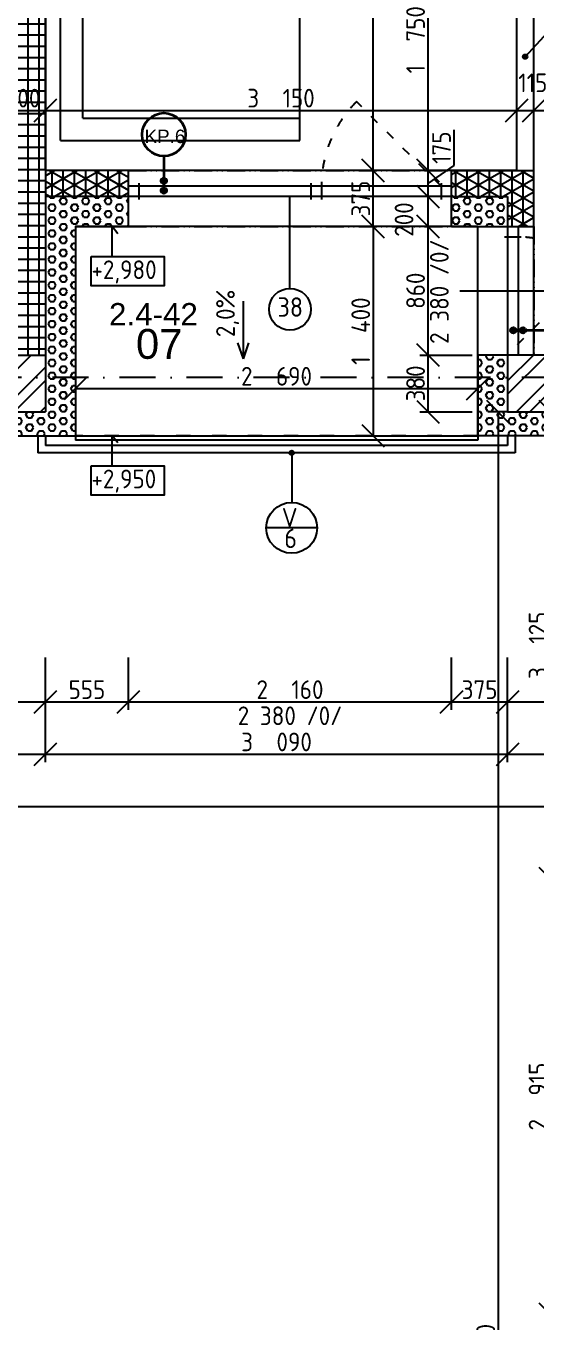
# Model space of a CAD drawing. Extents: x 4511820 to 5180432, y -1526536 to -944957.
# Drawn here: x 5136212 to 5139622, y -1219006 to -1210332 of the extents above; entities that cross this region are included whole.
import ezdxf

# ---------------------------------------------------------------- set-up
doc = ezdxf.new("R2010")
doc.units = 0
doc.header["$MEASUREMENT"] = 0
for name, pattern in [('ACAD_ISO03W100', [30, 12, -18]), ('ACAD_ISO12W100', [22, 12, -3, 0.5, -3, 0.5, -3]), ('BODKOCIARKOVANA_3', [5.6, 3, -1.3, 0, -1.3])]:
    doc.linetypes.add(name, pattern=pattern)
doc.layers.get('0').update_dxf_attribs({"linetype": 'CONTINUOUS'})
doc.layers.get('Defpoints').update_dxf_attribs({"color": 61, "linetype": 'CONTINUOUS'})
for name, color, linetype in [('KÓTY', 4, 'CONTINUOUS'), ('MÚRY', 1, 'CONTINUOUS'), ('OKNÁ', 143, 'CONTINUOUS'), ('osi', 253, 'CONTINUOUS'), ('Plochy', 41, 'CONTINUOUS'), ('POPIS', 7, 'CONTINUOUS'), ('POZEMOK', 7, 'CONTINUOUS'), ('TENKÁ', 7, 'CONTINUOUS'), ('ZARIADENIE', 47, 'CONTINUOUS'), ('ŠRAFY', 82, 'CONTINUOUS')]:
    doc.layers.add(name, color=color, linetype=linetype)
doc.layers.add('preklady', color=74, linetype='CONTINUOUS', lineweight=35)
doc.styles.add('ARIAL', font='arial.ttf')
doc.styles.add('STYLE1', font='isocp.shx')
doc.dimstyles.new('STANDARD-50', dxfattribs={"dimtxt": 125, "dimasz": 150, "dimexe": 10, "dimexo": 200, "dimgap": 20, "dimtad": 1, "dimdsep": 46, "dimlunit": 6, "dimtxsty": 'STYLE1', "dimblk1": 'OBLIQUE', "dimblk2": 'OBLIQUE', "dimsah": 1, "dimcen": 2.5, "dimse1": 1, "dimse2": 1, "dimadec": 0, "dimazin": 0, "dimtfac": 1, "dimtmove": 1, "dimatfit": 3, "dimldrblk": 'OBLIQUE', "dimfxl": 1, "dimtolj": 1, "dimtzin": 0, "dimarcsym": 0})
pattern_1 = [(90, (584112, -89070.035), (-75, 5e-15), []), (150, (584112, -89070.035), (-37.5, -64.9519053), []), (210, (584112, -89070.035), (37.5, -64.9519053), [])]
pattern_2 = [(45, (584112, 2493.08), (-132.5825215, 132.5825215), []), (45, (584200.39, 2493.08), (-132.5825215, 132.5825215), [])]
pattern_3 = [(0, (0, -89070.035), (0, 43.3012702), [25, -50]), (120, (0, -89070.035), (-37.5, -21.6506351), [25, -50]), (60, (25, -89070.035), (-37.5, 21.6506351), [25, -50])]

# ---------------------------------------------------------------- blocks, each defined once
blk = doc.blocks.new('_OBLIQUE')
at = {"color": 0, "linetype": 'ByBlock'}
blk.add_line((-0.5, -0.5), (0.5, 0.5), dxfattribs=at)
blk = doc.blocks.new('*D13700')
at = {"layer": 'Defpoints', "color": 0}
for p in [(5139082.5, -1212914.2), (5139368.5, -1225624.2), (5142092.5, -1225624.2)]:
    blk.add_point(p, dxfattribs=at)
at = {"layer": 'KÓTY', "color": 0, "lineweight": -2}
blk.add_line((5139368.5, -1212914.2), (5139368.5, -1225624.2), dxfattribs=at)
at = {"layer": 'KÓTY', "color": 0, "linetype": 'ByBlock', "lineweight": -2, "xscale": 150, "yscale": 150, "zscale": 150}
for p, rotation in [((5139368.5, -1212914.2), 90), ((5139368.5, -1225624.2), 270)]:
    blk.add_blockref('_OBLIQUE', p, dxfattribs=dict(at, rotation=rotation))
at = {"layer": 'KÓTY', "color": 0, "insert": (5139286, -1219269.2), "char_height": 125, "attachment_point": 5, "rotation": 90, "style": 'STYLE1'}
blk.add_mtext('\\A1;12ﾠ710', dxfattribs=at)
blk = doc.blocks.new('*D13701')
at = {"layer": 'Defpoints', "color": 0}
for p in [(5142602.5, -1212914.2), (5139718.5, -1216039.2), (5142602.5, -1216039.2)]:
    blk.add_point(p, dxfattribs=at)
at = {"layer": 'KÓTY', "color": 0, "lineweight": -2}
blk.add_line((5139718.5, -1212914.2), (5139718.5, -1216039.2), dxfattribs=at)
at = {"layer": 'KÓTY', "color": 0, "linetype": 'ByBlock', "lineweight": -2, "xscale": 150, "yscale": 150, "zscale": 150}
for p, rotation in [((5139718.5, -1212914.2), 90), ((5139718.5, -1216039.2), 270)]:
    blk.add_blockref('_OBLIQUE', p, dxfattribs=dict(at, rotation=rotation))
at = {"layer": 'KÓTY', "color": 0, "insert": (5139636, -1214476.7), "char_height": 125, "attachment_point": 5, "rotation": 90, "style": 'STYLE1'}
blk.add_mtext('\\A1;3ﾠ125', dxfattribs=at)
blk = doc.blocks.new('*D13702')
at = {"layer": 'Defpoints', "color": 0}
for p in [(5142602.5, -1216039.2), (5139718.5, -1218954.2), (5142602.5, -1218954.2)]:
    blk.add_point(p, dxfattribs=at)
at = {"layer": 'KÓTY', "color": 0, "lineweight": -2}
blk.add_line((5139718.5, -1216039.2), (5139718.5, -1218954.2), dxfattribs=at)
at = {"layer": 'KÓTY', "color": 0, "linetype": 'ByBlock', "lineweight": -2, "xscale": 150, "yscale": 150, "zscale": 150}
for p, rotation in [((5139718.5, -1216039.2), 90), ((5139718.5, -1218954.2), 270)]:
    blk.add_blockref('_OBLIQUE', p, dxfattribs=dict(at, rotation=rotation))
at = {"layer": 'KÓTY', "color": 0, "insert": (5139636, -1217496.7), "char_height": 125, "attachment_point": 5, "rotation": 90, "style": 'STYLE1'}
blk.add_mtext('\\A1;2ﾠ915', dxfattribs=at)
blk = doc.blocks.new('*D13703')
at = {"layer": 'Defpoints', "color": 0}
for p in [(5142602.5, -1218954.2), (5139718.5, -1222454.2), (5142602.5, -1222454.2)]:
    blk.add_point(p, dxfattribs=at)
at = {"layer": 'KÓTY', "color": 0, "lineweight": -2}
blk.add_line((5139718.5, -1218954.2), (5139718.5, -1222454.2), dxfattribs=at)
at = {"layer": 'KÓTY', "color": 0, "linetype": 'ByBlock', "lineweight": -2, "xscale": 150, "yscale": 150, "zscale": 150}
for p, rotation in [((5139718.5, -1218954.2), 90), ((5139718.5, -1222454.2), 270)]:
    blk.add_blockref('_OBLIQUE', p, dxfattribs=dict(at, rotation=rotation))
at = {"layer": 'KÓTY', "color": 0, "insert": (5139636, -1220704.2), "char_height": 125, "attachment_point": 5, "rotation": 90, "style": 'STYLE1'}
blk.add_mtext('\\A1;3ﾠ500', dxfattribs=at)
blk = doc.blocks.new('*D13735')
at = {"layer": 'Defpoints', "color": 0}
for p in [(5109612.5, -1211368.2), (5142602.5, -1212808.2), (5142602.5, -1215556.2)]:
    blk.add_point(p, dxfattribs=at)
at = {"layer": 'KÓTY', "color": 0, "lineweight": -2}
blk.add_line((5109612.5, -1215556.2), (5142602.5, -1215556.2), dxfattribs=at)
at = {"layer": 'KÓTY', "color": 0, "linetype": 'ByBlock', "lineweight": -2, "xscale": 150, "yscale": 150, "zscale": 150, "rotation": 180}
blk.add_blockref('_OBLIQUE', (5109612.5, -1215556.2), dxfattribs=at)
at = {"layer": 'KÓTY', "color": 0, "linetype": 'ByBlock', "lineweight": -2, "xscale": 150, "yscale": 150, "zscale": 150}
blk.add_blockref('_OBLIQUE', (5142602.5, -1215556.2), dxfattribs=at)
at = {"layer": 'KÓTY', "color": 0, "insert": (5126107.5, -1215473.6), "char_height": 125, "attachment_point": 5, "style": 'STYLE1'}
blk.add_mtext('\\A1;32ﾠ990', dxfattribs=at)
blk = doc.blocks.new('*D13736')
at = {"layer": 'Defpoints', "color": 0}
for p in [(5132792.5, -1212808.2), (5136342.5, -1212808.2), (5136342.5, -1215206.2)]:
    blk.add_point(p, dxfattribs=at)
at = {"layer": 'KÓTY', "color": 0, "lineweight": -2}
blk.add_line((5132792.5, -1215206.2), (5136342.5, -1215206.2), dxfattribs=at)
at = {"layer": 'KÓTY', "color": 0, "linetype": 'ByBlock', "lineweight": -2, "xscale": 150, "yscale": 150, "zscale": 150, "rotation": 180}
blk.add_blockref('_OBLIQUE', (5132792.5, -1215206.2), dxfattribs=at)
at = {"layer": 'KÓTY', "color": 0, "linetype": 'ByBlock', "lineweight": -2, "xscale": 150, "yscale": 150, "zscale": 150}
blk.add_blockref('_OBLIQUE', (5136342.5, -1215206.2), dxfattribs=at)
at = {"layer": 'KÓTY', "color": 0, "insert": (5134567.5, -1215123.6), "char_height": 125, "attachment_point": 5, "style": 'STYLE1'}
blk.add_mtext('\\A1;3ﾠ550', dxfattribs=at)
blk = doc.blocks.new('*D13738')
at = {"layer": 'Defpoints', "color": 0}
for p in [(5139432.5, -1212618.2), (5136342.5, -1212808.2), (5139432.5, -1215206.2)]:
    blk.add_point(p, dxfattribs=at)
at = {"layer": 'KÓTY', "color": 0, "lineweight": -2}
blk.add_line((5136342.5, -1215206.2), (5139432.5, -1215206.2), dxfattribs=at)
at = {"layer": 'KÓTY', "color": 0, "linetype": 'ByBlock', "lineweight": -2, "xscale": 150, "yscale": 150, "zscale": 150, "rotation": 180}
blk.add_blockref('_OBLIQUE', (5136342.5, -1215206.2), dxfattribs=at)
at = {"layer": 'KÓTY', "color": 0, "linetype": 'ByBlock', "lineweight": -2, "xscale": 150, "yscale": 150, "zscale": 150}
blk.add_blockref('_OBLIQUE', (5139432.5, -1215206.2), dxfattribs=at)
at = {"layer": 'KÓTY', "color": 0, "insert": (5137887.5, -1215123.6), "char_height": 125, "attachment_point": 5, "style": 'STYLE1'}
blk.add_mtext('\\A1;3ﾠ090', dxfattribs=at)
blk = doc.blocks.new('*D13739')
at = {"layer": 'Defpoints', "color": 0}
for p in [(5139432.5, -1212618.2), (5142602.5, -1212808.2), (5142602.5, -1215206.2)]:
    blk.add_point(p, dxfattribs=at)
at = {"layer": 'KÓTY', "color": 0, "lineweight": -2}
blk.add_line((5139432.5, -1215206.2), (5142602.5, -1215206.2), dxfattribs=at)
at = {"layer": 'KÓTY', "color": 0, "linetype": 'ByBlock', "lineweight": -2, "xscale": 150, "yscale": 150, "zscale": 150, "rotation": 180}
blk.add_blockref('_OBLIQUE', (5139432.5, -1215206.2), dxfattribs=at)
at = {"layer": 'KÓTY', "color": 0, "linetype": 'ByBlock', "lineweight": -2, "xscale": 150, "yscale": 150, "zscale": 150}
blk.add_blockref('_OBLIQUE', (5142602.5, -1215206.2), dxfattribs=at)
at = {"layer": 'KÓTY', "color": 0, "insert": (5141017.5, -1215123.6), "char_height": 125, "attachment_point": 5, "style": 'STYLE1'}
blk.add_mtext('\\A1;3ﾠ170', dxfattribs=at)
blk = doc.blocks.new('*D13740')
at = {"layer": 'Defpoints', "color": 0}
for p in [(5139432.5, -1212618.2), (5140182.5, -1212618.2), (5140182.5, -1214856.2)]:
    blk.add_point(p, dxfattribs=at)
at = {"layer": 'KÓTY', "color": 0, "lineweight": -2}
blk.add_line((5139432.5, -1214856.2), (5140182.5, -1214856.2), dxfattribs=at)
at = {"layer": 'KÓTY', "color": 0, "linetype": 'ByBlock', "lineweight": -2, "xscale": 150, "yscale": 150, "zscale": 150, "rotation": 180}
blk.add_blockref('_OBLIQUE', (5139432.5, -1214856.2), dxfattribs=at)
at = {"layer": 'KÓTY', "color": 0, "linetype": 'ByBlock', "lineweight": -2, "xscale": 150, "yscale": 150, "zscale": 150}
blk.add_blockref('_OBLIQUE', (5140182.5, -1214856.2), dxfattribs=at)
at = {"layer": 'KÓTY', "color": 0, "insert": (5139880, -1214744.5), "char_height": 125, "attachment_point": 5, "style": 'STYLE1'}
blk.add_mtext('\\A1;750', dxfattribs=at)
blk = doc.blocks.new('*D13750')
at = {"layer": 'Defpoints', "color": 0}
for p in [(5135042.5, -1212914.2), (5136342.5, -1212914.2), (5136342.5, -1214856.2)]:
    blk.add_point(p, dxfattribs=at)
at = {"layer": 'KÓTY', "color": 0, "lineweight": -2}
blk.add_line((5135042.5, -1214856.2), (5136342.5, -1214856.2), dxfattribs=at)
at = {"layer": 'KÓTY', "color": 0, "linetype": 'ByBlock', "lineweight": -2, "xscale": 150, "yscale": 150, "zscale": 150, "rotation": 180}
blk.add_blockref('_OBLIQUE', (5135042.5, -1214856.2), dxfattribs=at)
at = {"layer": 'KÓTY', "color": 0, "linetype": 'ByBlock', "lineweight": -2, "xscale": 150, "yscale": 150, "zscale": 150}
blk.add_blockref('_OBLIQUE', (5136342.5, -1214856.2), dxfattribs=at)
at = {"layer": 'KÓTY', "color": 0, "insert": (5135692.5, -1214773.6), "char_height": 125, "attachment_point": 5, "style": 'STYLE1'}
blk.add_mtext('\\A1;1ﾠ300', dxfattribs=at)
blk = doc.blocks.new('*D13751')
at = {"layer": 'Defpoints', "color": 0}
for p in [(5136897.5, -1211474.2), (5136342.5, -1212914.2), (5136897.5, -1214856.2)]:
    blk.add_point(p, dxfattribs=at)
at = {"layer": 'KÓTY', "color": 0, "lineweight": -2}
blk.add_line((5136342.5, -1214856.2), (5136897.5, -1214856.2), dxfattribs=at)
at = {"layer": 'KÓTY', "color": 0, "linetype": 'ByBlock', "lineweight": -2, "xscale": 150, "yscale": 150, "zscale": 150, "rotation": 180}
blk.add_blockref('_OBLIQUE', (5136342.5, -1214856.2), dxfattribs=at)
at = {"layer": 'KÓTY', "color": 0, "linetype": 'ByBlock', "lineweight": -2, "xscale": 150, "yscale": 150, "zscale": 150}
blk.add_blockref('_OBLIQUE', (5136897.5, -1214856.2), dxfattribs=at)
at = {"layer": 'KÓTY', "color": 0, "insert": (5136620, -1214773.7), "char_height": 125, "attachment_point": 5, "style": 'STYLE1'}
blk.add_mtext('\\A1;555', dxfattribs=at)
blk = doc.blocks.new('*D13752')
at = {"layer": 'Defpoints', "color": 0}
for p in [(5136897.5, -1211474.2), (5139057.5, -1211486.7), (5139057.5, -1214856.2)]:
    blk.add_point(p, dxfattribs=at)
at = {"layer": 'KÓTY', "color": 0, "lineweight": -2}
blk.add_line((5136897.5, -1214856.2), (5139057.5, -1214856.2), dxfattribs=at)
at = {"layer": 'KÓTY', "color": 0, "linetype": 'ByBlock', "lineweight": -2, "xscale": 150, "yscale": 150, "zscale": 150, "rotation": 180}
blk.add_blockref('_OBLIQUE', (5136897.5, -1214856.2), dxfattribs=at)
at = {"layer": 'KÓTY', "color": 0, "linetype": 'ByBlock', "lineweight": -2, "xscale": 150, "yscale": 150, "zscale": 150}
blk.add_blockref('_OBLIQUE', (5139057.5, -1214856.2), dxfattribs=at)
at = {"layer": 'KÓTY', "color": 0, "insert": (5137977.5, -1214773.6), "char_height": 125, "attachment_point": 5, "style": 'STYLE1'}
blk.add_mtext('\\A1;2ﾠ160', dxfattribs=at)
blk = doc.blocks.new('*D13753')
at = {"layer": 'Defpoints', "color": 0}
for p in [(5139057.5, -1211486.7), (5139432.5, -1211486.7), (5139432.5, -1214856.2)]:
    blk.add_point(p, dxfattribs=at)
at = {"layer": 'KÓTY', "color": 0, "lineweight": -2}
blk.add_line((5139057.5, -1214856.2), (5139432.5, -1214856.2), dxfattribs=at)
at = {"layer": 'KÓTY', "color": 0, "linetype": 'ByBlock', "lineweight": -2, "xscale": 150, "yscale": 150, "zscale": 150, "rotation": 180}
blk.add_blockref('_OBLIQUE', (5139057.5, -1214856.2), dxfattribs=at)
at = {"layer": 'KÓTY', "color": 0, "linetype": 'ByBlock', "lineweight": -2, "xscale": 150, "yscale": 150, "zscale": 150}
blk.add_blockref('_OBLIQUE', (5139432.5, -1214856.2), dxfattribs=at)
at = {"layer": 'KÓTY', "color": 0, "insert": (5139245, -1214773.7), "char_height": 125, "attachment_point": 5, "style": 'STYLE1'}
blk.add_mtext('\\A1;375', dxfattribs=at)
blk = doc.blocks.new('SESACKA ROH1')
at = {"layer": 'ZARIADENIE', "color": 30, "ltscale": 0.25}
for p, q in [((4444944, -1318705.2), (4444944, -1317105.2)), ((4444944, -1317105.2), (4445844, -1317105.2)), ((4445094, -1318555.2), (4445094, -1317105.2)), ((4445844, -1317105.2), (4445844, -1317805.2)), ((4447444, -1317805.2), (4445844, -1317805.2)), ((4445844, -1317805.2), (4445844, -1318555.2)), ((4446569, -1317805.2), (4446569, -1318555.2)), ((4447294, -1318555.2), (4447294, -1317805.2)), ((4447444, -1318705.2), (4447444, -1317805.2)), ((4445094, -1318555.2), (4447294, -1318555.2)), ((4444944, -1318705.2), (4447444, -1318705.2))]:
    blk.add_line(p, q, dxfattribs=at)
at = {"layer": 'ZARIADENIE', "color": 45, "ltscale": 0.25}
blk.add_lwpolyline([(4447044, -1317155.2), (4446044, -1317155.2), (4446044, -1317605.2), (4447044, -1317605.2)], close=True, dxfattribs=at)
blk = doc.blocks.new('*D28142')
at = {"layer": 'Defpoints', "color": 0}
for p in [(5136342.5, -1210897.5), (5136042.5, -1211284.2), (5136342.5, -1211284.2)]:
    blk.add_point(p, dxfattribs=at)
at = {"layer": 'KÓTY', "color": 0, "lineweight": -2}
blk.add_line((5136042.5, -1210897.5), (5136342.5, -1210897.5), dxfattribs=at)
at = {"layer": 'KÓTY', "color": 0, "linetype": 'ByBlock', "lineweight": -2, "xscale": 150, "yscale": 150, "zscale": 150, "rotation": 180}
blk.add_blockref('_OBLIQUE', (5136042.5, -1210897.5), dxfattribs=at)
at = {"layer": 'KÓTY', "color": 0, "linetype": 'ByBlock', "lineweight": -2, "xscale": 150, "yscale": 150, "zscale": 150}
blk.add_blockref('_OBLIQUE', (5136342.5, -1210897.5), dxfattribs=at)
at = {"layer": 'KÓTY', "color": 0, "insert": (5136192.5, -1210815), "char_height": 125, "attachment_point": 5, "style": 'STYLE1'}
blk.add_mtext('\\A1;300', dxfattribs=at)
blk = doc.blocks.new('*D28143')
at = {"layer": 'Defpoints', "color": 0}
for p in [(5139492.5, -1210897.5), (5136342.5, -1211284.2), (5139492.5, -1211284.2)]:
    blk.add_point(p, dxfattribs=at)
at = {"layer": 'KÓTY', "color": 0, "lineweight": -2}
blk.add_line((5136342.5, -1210897.5), (5139492.5, -1210897.5), dxfattribs=at)
at = {"layer": 'KÓTY', "color": 0, "linetype": 'ByBlock', "lineweight": -2, "xscale": 150, "yscale": 150, "zscale": 150, "rotation": 180}
blk.add_blockref('_OBLIQUE', (5136342.5, -1210897.5), dxfattribs=at)
at = {"layer": 'KÓTY', "color": 0, "linetype": 'ByBlock', "lineweight": -2, "xscale": 150, "yscale": 150, "zscale": 150}
blk.add_blockref('_OBLIQUE', (5139492.5, -1210897.5), dxfattribs=at)
at = {"layer": 'KÓTY', "color": 0, "insert": (5137917.5, -1210815), "char_height": 125, "attachment_point": 5, "style": 'STYLE1'}
blk.add_mtext('\\A1;3ﾠ150', dxfattribs=at)
blk = doc.blocks.new('*D28144')
at = {"layer": 'Defpoints', "color": 0}
for p in [(5139607.5, -1210897.5), (5139492.5, -1211284.2), (5139607.5, -1211284.2)]:
    blk.add_point(p, dxfattribs=at)
at = {"layer": 'KÓTY', "color": 0, "lineweight": -2}
blk.add_line((5139492.5, -1210897.5), (5139607.5, -1210897.5), dxfattribs=at)
at = {"layer": 'KÓTY', "color": 0, "linetype": 'ByBlock', "lineweight": -2, "xscale": 150, "yscale": 150, "zscale": 150, "rotation": 180}
blk.add_blockref('_OBLIQUE', (5139492.5, -1210897.5), dxfattribs=at)
at = {"layer": 'KÓTY', "color": 0, "linetype": 'ByBlock', "lineweight": -2, "xscale": 150, "yscale": 150, "zscale": 150}
blk.add_blockref('_OBLIQUE', (5139607.5, -1210897.5), dxfattribs=at)
at = {"layer": 'KÓTY', "color": 0, "insert": (5139600.8, -1210712.5), "char_height": 125, "attachment_point": 5, "style": 'STYLE1'}
blk.add_mtext('\\A1;115', dxfattribs=at)
blk = doc.blocks.new('*D28145')
at = {"layer": 'Defpoints', "color": 0}
for p in [(5142682.5, -1210897.5), (5139607.5, -1211284.2), (5142682.5, -1211284.2)]:
    blk.add_point(p, dxfattribs=at)
at = {"layer": 'KÓTY', "color": 0, "lineweight": -2}
blk.add_line((5139607.5, -1210897.5), (5142682.5, -1210897.5), dxfattribs=at)
at = {"layer": 'KÓTY', "color": 0, "linetype": 'ByBlock', "lineweight": -2, "xscale": 150, "yscale": 150, "zscale": 150, "rotation": 180}
blk.add_blockref('_OBLIQUE', (5139607.5, -1210897.5), dxfattribs=at)
at = {"layer": 'KÓTY', "color": 0, "linetype": 'ByBlock', "lineweight": -2, "xscale": 150, "yscale": 150, "zscale": 150}
blk.add_blockref('_OBLIQUE', (5142682.5, -1210897.5), dxfattribs=at)
at = {"layer": 'KÓTY', "color": 0, "insert": (5141145, -1210815), "char_height": 125, "attachment_point": 5, "style": 'STYLE1'}
blk.add_mtext('\\A1;3ﾠ075', dxfattribs=at)
blk = doc.blocks.new('*D28248')
at = {"layer": 'Defpoints', "color": 0}
for p in [(5136542.5, -1212374.2), (5139232.5, -1212374.2), (5139232.5, -1212759)]:
    blk.add_point(p, dxfattribs=at)
at = {"layer": 'KÓTY', "color": 0, "lineweight": -2}
blk.add_line((5136542.5, -1212759), (5139232.5, -1212759), dxfattribs=at)
at = {"layer": 'KÓTY', "color": 0, "linetype": 'ByBlock', "lineweight": -2, "xscale": 150, "yscale": 150, "zscale": 150, "rotation": 180}
blk.add_blockref('_OBLIQUE', (5136542.5, -1212759), dxfattribs=at)
at = {"layer": 'KÓTY', "color": 0, "linetype": 'ByBlock', "lineweight": -2, "xscale": 150, "yscale": 150, "zscale": 150}
blk.add_blockref('_OBLIQUE', (5139232.5, -1212759), dxfattribs=at)
at = {"layer": 'KÓTY', "color": 0, "insert": (5137887.5, -1212676.5), "char_height": 125, "attachment_point": 5, "style": 'STYLE1'}
blk.add_mtext('\\A1;2ﾠ690', dxfattribs=at)
blk = doc.blocks.new('*D28249')
at = {"layer": 'Defpoints', "color": 0}
for p in [(5139057.5, -1211299.2), (5138899.5, -1211474.2), (5139057.5, -1211474.2)]:
    blk.add_point(p, dxfattribs=at)
at = {"layer": 'KÓTY', "color": 0, "lineweight": -2}
for p, q in [((5139073, -1211026.5), (5139073, -1211266.5)), ((5139073, -1211266.5), (5138899.5, -1211386.7)), ((5138899.5, -1211299.2), (5138899.5, -1211474.2))]:
    blk.add_line(p, q, dxfattribs=at)
at = {"layer": 'KÓTY', "color": 0, "linetype": 'ByBlock', "lineweight": -2, "xscale": 150, "yscale": 150, "zscale": 150}
for p, rotation in [((5138899.5, -1211299.2), 90), ((5138899.5, -1211474.2), 270)]:
    blk.add_blockref('_OBLIQUE', p, dxfattribs=dict(at, rotation=rotation))
at = {"layer": 'KÓTY', "color": 0, "insert": (5138990.5, -1211146.5), "char_height": 125, "attachment_point": 5, "rotation": 90, "style": 'STYLE1'}
blk.add_mtext('\\A1;175', dxfattribs=at)
blk = doc.blocks.new('*D28250')
at = {"layer": 'Defpoints', "color": 0}
for p in [(5139057.5, -1211474.2), (5138899.5, -1211674.2), (5139057.5, -1211674.2)]:
    blk.add_point(p, dxfattribs=at)
at = {"layer": 'KÓTY', "color": 0, "lineweight": -2}
blk.add_line((5138899.5, -1211474.2), (5138899.5, -1211674.2), dxfattribs=at)
at = {"layer": 'KÓTY', "color": 0, "linetype": 'ByBlock', "lineweight": -2, "xscale": 150, "yscale": 150, "zscale": 150}
for p, rotation in [((5138899.5, -1211474.2), 90), ((5138899.5, -1211674.2), 270)]:
    blk.add_blockref('_OBLIQUE', p, dxfattribs=dict(at, rotation=rotation))
at = {"layer": 'KÓTY', "color": 0, "insert": (5138740, -1211627.5), "char_height": 125, "attachment_point": 5, "rotation": 90, "style": 'STYLE1'}
blk.add_mtext('\\A1;200', dxfattribs=at)
blk = doc.blocks.new('*D28251')
at = {"layer": 'Defpoints', "color": 0}
for p in [(5139536, -1212534.2), (5138899.5, -1212914.2), (5139536, -1212914.2)]:
    blk.add_point(p, dxfattribs=at)
at = {"layer": 'KÓTY', "color": 0, "lineweight": -2}
blk.add_line((5138899.5, -1212534.2), (5138899.5, -1212914.2), dxfattribs=at)
at = {"layer": 'KÓTY', "color": 0, "linetype": 'ByBlock', "lineweight": -2, "xscale": 150, "yscale": 150, "zscale": 150}
for p, rotation in [((5138899.5, -1212534.2), 90), ((5138899.5, -1212914.2), 270)]:
    blk.add_blockref('_OBLIQUE', p, dxfattribs=dict(at, rotation=rotation))
at = {"layer": 'KÓTY', "color": 0, "insert": (5138817, -1212724.2), "char_height": 125, "attachment_point": 5, "rotation": 90, "style": 'STYLE1'}
blk.add_mtext('\\A1;380', dxfattribs=at)
blk = doc.blocks.new('*D28252')
at = {"layer": 'Defpoints', "color": 0}
for p in [(5139336, -1211674.2), (5138899.5, -1212534.2), (5139336, -1212534.2)]:
    blk.add_point(p, dxfattribs=at)
at = {"layer": 'KÓTY', "color": 0, "lineweight": -2}
blk.add_line((5138899.5, -1211674.2), (5138899.5, -1212534.2), dxfattribs=at)
at = {"layer": 'KÓTY', "color": 0, "linetype": 'ByBlock', "lineweight": -2, "xscale": 150, "yscale": 150, "zscale": 150}
for p, rotation in [((5138899.5, -1211674.2), 90), ((5138899.5, -1212534.2), 270)]:
    blk.add_blockref('_OBLIQUE', p, dxfattribs=dict(at, rotation=rotation))
at = {"layer": 'KÓTY', "color": 0, "insert": (5138817, -1212104.2), "char_height": 125, "attachment_point": 5, "rotation": 90, "style": 'STYLE1'}
blk.add_mtext('\\A1;860', dxfattribs=at)
blk = doc.blocks.new('*D28253')
at = {"layer": 'Defpoints', "color": 0}
for p in [(5139276.5, -1211674.2), (5138533, -1213074.2), (5139451.5, -1213074.2)]:
    blk.add_point(p, dxfattribs=at)
at = {"layer": 'KÓTY', "color": 0, "lineweight": -2}
blk.add_line((5138533, -1211674.2), (5138533, -1213074.2), dxfattribs=at)
at = {"layer": 'KÓTY', "color": 0, "linetype": 'ByBlock', "lineweight": -2, "xscale": 150, "yscale": 150, "zscale": 150}
for p, rotation in [((5138533, -1211674.2), 90), ((5138533, -1213074.2), 270)]:
    blk.add_blockref('_OBLIQUE', p, dxfattribs=dict(at, rotation=rotation))
at = {"layer": 'KÓTY', "color": 0, "insert": (5138450.5, -1212374.2), "char_height": 125, "attachment_point": 5, "rotation": 90, "style": 'STYLE1'}
blk.add_mtext('\\A1;1ﾠ400', dxfattribs=at)
blk = doc.blocks.new('*D28362')
at = {"layer": 'Defpoints', "color": 0}
for p in [(5139368, -1209549.2), (5138899.5, -1211299.2), (5139310.5, -1211299.2)]:
    blk.add_point(p, dxfattribs=at)
at = {"layer": 'KÓTY', "color": 0, "lineweight": -2}
blk.add_line((5138899.5, -1209549.2), (5138899.5, -1211299.2), dxfattribs=at)
at = {"layer": 'KÓTY', "color": 0, "linetype": 'ByBlock', "lineweight": -2, "xscale": 150, "yscale": 150, "zscale": 150}
for p, rotation in [((5138899.5, -1209549.2), 90), ((5138899.5, -1211299.2), 270)]:
    blk.add_blockref('_OBLIQUE', p, dxfattribs=dict(at, rotation=rotation))
at = {"layer": 'KÓTY', "color": 0, "insert": (5138817, -1210424.2), "char_height": 125, "attachment_point": 5, "rotation": 90, "style": 'STYLE1'}
blk.add_mtext('\\A1;1ﾠ750', dxfattribs=at)
blk = doc.blocks.new('*D28363')
at = {"layer": 'Defpoints', "color": 0}
for p in [(5138533, -1211299.2), (5138533, -1211299.2), (5138533, -1211674.2)]:
    blk.add_point(p, dxfattribs=at)
at = {"layer": 'KÓTY', "color": 0, "lineweight": -2}
blk.add_line((5138533, -1211674.2), (5138533, -1211299.2), dxfattribs=at)
at = {"layer": 'KÓTY', "color": 0, "linetype": 'ByBlock', "lineweight": -2, "xscale": 150, "yscale": 150, "zscale": 150}
for p, rotation in [((5138533, -1211299.2), 90), ((5138533, -1211674.2), 270)]:
    blk.add_blockref('_OBLIQUE', p, dxfattribs=dict(at, rotation=rotation))
at = {"layer": 'KÓTY', "color": 0, "insert": (5138450.5, -1211486.7), "char_height": 125, "attachment_point": 5, "rotation": 90, "style": 'STYLE1'}
blk.add_mtext('\\A1;375', dxfattribs=at)
blk = doc.blocks.new('*D28364')
at = {"layer": 'Defpoints', "color": 0}
for p in [(5138533, -1205454.2), (5138533, -1205454.2), (5138533, -1211299.2)]:
    blk.add_point(p, dxfattribs=at)
at = {"layer": 'KÓTY', "color": 0, "lineweight": -2}
blk.add_line((5138533, -1211299.2), (5138533, -1205454.2), dxfattribs=at)
at = {"layer": 'KÓTY', "color": 0, "linetype": 'ByBlock', "lineweight": -2, "xscale": 150, "yscale": 150, "zscale": 150}
for p, rotation in [((5138533, -1205454.2), 90), ((5138533, -1211299.2), 270)]:
    blk.add_blockref('_OBLIQUE', p, dxfattribs=dict(at, rotation=rotation))
at = {"layer": 'KÓTY', "color": 0, "insert": (5138450.5, -1208376.7), "char_height": 125, "attachment_point": 5, "rotation": 90, "style": 'STYLE1'}
blk.add_mtext('\\A1;5ﾠ845', dxfattribs=at)

msp = doc.modelspace()

# ---------------------------------------------------------------- hatches: boundary and pattern name
at = {"layer": 'KÓTY'}
h = msp.add_hatch(color=256, dxfattribs=at)
h.dxf.hatch_style = 1
h.paths.add_polyline_path([(5139535, -1210537.726, -0.65381715), (5139560.174, -1210526.704, -1.52947961)])
at = {"layer": 'preklady'}
h = msp.add_hatch(color=256, dxfattribs=at)
h.dxf.hatch_style = 1
h.paths.add_polyline_path([(5137152.904, -1211368.726, 1), (5137115.904, -1211368.726, 1)])
h = msp.add_hatch(color=256, dxfattribs=at)
h.dxf.hatch_style = 1
h.paths.add_polyline_path([(5137152.904, -1211433.726, 1), (5137115.904, -1211433.726, 1)])
h = msp.add_hatch(color=256, dxfattribs=at)
h.dxf.hatch_style = 1
h.paths.add_polyline_path([(5139470.691, -1212387.726, 1), (5139470.691, -1212350.726, 1)])
h = msp.add_hatch(color=256, dxfattribs=at)
h.dxf.hatch_style = 1
h.paths.add_polyline_path([(5139535.691, -1212387.726, 1), (5139535.691, -1212350.726, 1)])
at = {"layer": 'TENKÁ'}
h = msp.add_hatch(color=256, dxfattribs=at)
h.dxf.hatch_style = 1
h.paths.add_polyline_path([(5137989, -1213204.226, 2.41421356), (5137974, -1213189.226, 0.41421356)])
at = {"layer": 'ŠRAFY', "ltscale": 0.25}
h = msp.add_hatch(dxfattribs=at)
h.set_pattern_fill('ANSI37', color=256, scale=600, angle=45)
h.set_pattern_definition([(90, (-3307273.674, 579782.7), (-75, 1e-14), []), (180, (-3307273.674, 579782.7), (-1e-14, -75), [])])
h.paths.add_polyline_path([(5136342.5, -1211299.226), (5136342.5, -1206054.226), (5136342.5, -1205454.226), (5136342.5, -1205314.226), (5136342.5, -1204739.226), (5136342.5, -1204659.226), (5136157.5, -1204659.226), (5136157.5, -1204564.226), (5136042.5, -1204564.226), (5136042.5, -1204614.226), (5136042.5, -1204729.226), (5136042.5, -1207004.226), (5136042.5, -1207029.226), (5136042.5, -1207144.226), (5136042.5, -1208044.226), (5136042.5, -1208144.226), (5136042.5, -1208259.226), (5136042.5, -1212534.226), (5136342.5, -1212534.226), (5136342.5, -1211474.226)])
h = msp.add_hatch(dxfattribs=at)
h.set_pattern_fill('NET3', color=256, scale=600, angle=90)
h.set_pattern_definition(pattern_1)
h.paths.add_polyline_path([(5136342.5, -1211299.226), (5136342.5, -1211474.226), (5136897.5, -1211474.226), (5136897.5, -1211404.226), (5136897.5, -1211299.226)])
h = msp.add_hatch(dxfattribs=at)
h.set_pattern_fill('NET3', color=256, scale=600, angle=90)
h.set_pattern_definition(pattern_1)
h.paths.add_polyline_path([(5139057.5, -1211474.226), (5139432.5, -1211474.226), (5139432.5, -1211674.226), (5139502.5, -1211674.226), (5139607.5, -1211674.226), (5139607.5, -1211299.226), (5139492.5, -1211299.226), (5139057.5, -1211299.226), (5139057.5, -1211404.226)])
at = {"layer": 'ŠRAFY'}
h = msp.add_hatch(dxfattribs=at)
h.set_pattern_fill('HEX', color=256, scale=200)
h.set_pattern_definition(pattern_3)
h.paths.add_polyline_path([(5135002.5, -1213074.226), (5136292.5, -1213074.226), (5136342.5, -1213074.226), (5136542.5, -1213074.226), (5136542.5, -1211674.226), (5136789.145, -1211674.226), (5136897.5, -1211674.226), (5136897.5, -1211474.226), (5136342.5, -1211474.226), (5136342.5, -1212534.226), (5136342.5, -1212914.226), (5135042.5, -1212914.226), (5135002.5, -1212914.226)])
h = msp.add_hatch(dxfattribs=at)
h.set_pattern_fill('HEX', color=256, scale=200)
h.set_pattern_definition(pattern_3)
h.paths.add_polyline_path([(5139057.5, -1211674.226), (5139107.5, -1211674.226), (5139192.5, -1211674.226), (5139232.5, -1211674.226), (5139432.5, -1211674.226), (5139432.5, -1211474.226), (5139057.5, -1211474.226)])
h = msp.add_hatch(dxfattribs=at)
h.set_pattern_fill('ANSI32', color=256, scale=500)
h.set_pattern_definition(pattern_2)
h.paths.add_polyline_path([(5135042.5, -1212914.226), (5136342.5, -1212914.226), (5136342.5, -1212534.226), (5136042.5, -1212534.226), (5135042.5, -1212534.226)])
h = msp.add_hatch(dxfattribs=at)
h.set_pattern_fill('HEX', color=256, scale=200)
h.set_pattern_definition(pattern_3)
h.paths.add_polyline_path([(5139432.5, -1213074.226), (5139482.5, -1213074.226), (5140222.5, -1213074.226), (5140222.5, -1212914.226), (5140182.5, -1212914.226), (5139432.5, -1212914.226), (5139432.5, -1212534.226), (5139232.5, -1212534.226), (5139232.5, -1213074.226)])
h = msp.add_hatch(dxfattribs=at)
h.set_pattern_fill('ANSI32', color=256, scale=500)
h.set_pattern_definition(pattern_2)
h.paths.add_polyline_path([(5139607.5, -1212534.226), (5139502.5, -1212534.226), (5139432.5, -1212534.226), (5139432.5, -1212914.226), (5140182.5, -1212914.226), (5140182.5, -1212534.226)])

# ---------------------------------------------------------------- linework, layer by layer
at = {"layer": 'KÓTY'}
for p, q in [((5139550, -1210537.726), (5139778, -1210290.726)), ((5139432.5, -1212914.226), (5139315, -1212914.226)), ((5139432.5, -1212914.226), (5139315, -1212914.226))]:
    msp.add_line(p, q, dxfattribs=at)
at = {"layer": 'KÓTY', "ltscale": 25}
for p, q in [((5138846.097, -1212534.226), (5139196.097, -1212534.226)), ((5138846.097, -1212914.226), (5139196.097, -1212914.226)), ((5136342.5, -1214909.584), (5136342.5, -1214559.584)), ((5136897.5, -1214909.584), (5136897.5, -1214559.584)), ((5139057.5, -1214909.584), (5139057.5, -1214559.584)), ((5139432.5, -1214909.584), (5139432.5, -1214559.584)), ((5136342.5, -1215259.584), (5136342.5, -1214909.584)), ((5139432.5, -1215259.584), (5139432.5, -1214909.584))]:
    msp.add_line(p, q, dxfattribs=at)
at = {"layer": 'KÓTY'}
msp.add_circle((5139550, -1210537.726), 15, dxfattribs=at)
at = {"layer": 'MÚRY'}
for p, q in [((5136342.5, -1205454.226), (5136342.5, -1211299.226)), ((5136897.5, -1211299.226), (5136342.5, -1211299.226)), ((5136897.5, -1211674.226), (5136897.5, -1211299.226)), ((5139057.5, -1211299.226), (5139607.5, -1211299.226)), ((5139057.5, -1211674.226), (5139057.5, -1211299.226)), ((5139607.5, -1211674.226), (5139607.5, -1211299.226)), ((5136542.5, -1211674.226), (5136542.5, -1213074.226)), ((5136542.5, -1211674.226), (5136897.5, -1211674.226)), ((5139057.5, -1211674.226), (5139607.5, -1211674.226)), ((5139107.5, -1211674.226), (5139192.5, -1211674.226)), ((5139232.5, -1212534.226), (5139232.5, -1213074.226)), ((5140222.5, -1212534.226), (5139232.5, -1212534.226)), ((5135002.5, -1213074.226), (5136542.5, -1213074.226)), ((5135002.5, -1213074.226), (5136542.5, -1213074.226)), ((5140222.5, -1213074.226), (5139232.5, -1213074.226))]:
    msp.add_line(p, q, dxfattribs=at)
at = {"layer": 'OKNÁ', "linetype": 'ACAD_ISO03W100', "ltscale": 5}
for p, q in [((5138987.5, -1211404.226), (5138421.815, -1210838.541)), ((5139497.5, -1212464.226), (5140006.617, -1211955.109))]:
    msp.add_line(p, q, dxfattribs=at)
at = {"layer": 'OKNÁ', "ltscale": 0.25}
for p, q in [((5139057.5, -1211404.226), (5136897.5, -1211404.226)), ((5136967.5, -1211384.226), (5136967.5, -1211494.226)), ((5138117.5, -1211384.226), (5138117.5, -1211494.226)), ((5138187.5, -1211384.226), (5138187.5, -1211494.226)), ((5138987.5, -1211384.226), (5138987.5, -1211494.226)), ((5139057.5, -1211474.226), (5136897.5, -1211474.226)), ((5137977.5, -1212088.08), (5137977.5, -1211474.226)), ((5139412.5, -1211744.226), (5139522.5, -1211744.226)), ((5139432.5, -1211674.226), (5139432.5, -1212534.226)), ((5139502.5, -1211674.226), (5139502.5, -1212534.226)), ((5139113.146, -1212104.226), (5140063.909, -1212104.226))]:
    msp.add_line(p, q, dxfattribs=at)
msp.add_circle((5137977.5, -1212228.08), 140, dxfattribs=at)
at = {"layer": 'OKNÁ', "linetype": 'ACAD_ISO03W100', "ltscale": 5}
for centre, radius, start, end in [((5138987.5, -1211404.226), 800, 135, 180), ((5139497.5, -1212464.226), 720, 45, 90)]:
    msp.add_arc(centre, radius, start, end, dxfattribs=at)
at = {"layer": 'osi', "linetype": 'BODKOCIARKOVANA_3', "ltscale": 80}
msp.add_line((5157242.5, -1212684.226), (5093572.5, -1212684.226), dxfattribs=at)
at = {"layer": 'Plochy'}
for points in [[(5136342.5, -1205454.226), (5139492.5, -1205454.226), (5139492.5, -1208129.226), (5139607.5, -1208129.226), (5139607.5, -1207244.226), (5142682.5, -1207244.226), (5142682.5, -1212534.226), (5139607.5, -1212534.226), (5139607.5, -1210049.226), (5139492.5, -1210049.226), (5139492.5, -1211299.226), (5136342.5, -1211299.226)], [(5139232.5, -1211674.226), (5136542.5, -1211674.226), (5136542.5, -1213074.226), (5139232.5, -1213074.226)]]:
    msp.add_lwpolyline(points, close=True, dxfattribs=at)
at = {"layer": 'POZEMOK'}
for p, q in [((5136292.5, -1213074.226), (5136292.5, -1213189.226)), ((5136342.5, -1213074.226), (5136342.5, -1213139.226)), ((5139432.5, -1213139.226), (5136342.5, -1213139.226)), ((5139432.5, -1213074.226), (5139432.5, -1213139.226)), ((5139482.5, -1213074.226), (5139482.5, -1213189.226)), ((5139482.5, -1213189.226), (5136292.5, -1213189.226))]:
    msp.add_line(p, q, dxfattribs=at)
at = {"layer": 'preklady'}
for p, q in [((5137134.404, -1211204.418), (5137134.404, -1211415.226)), ((5139901, -1212369.226), (5139489.191, -1212369.226))]:
    msp.add_line(p, q, dxfattribs=at)
at = {"layer": 'preklady', "ltscale": 0.25}
msp.add_circle((5137134.404, -1211059.418), 145, dxfattribs=at)
at = {"layer": 'preklady'}
for centre in [(5137134.404, -1211368.726), (5137134.404, -1211433.726), (5139470.691, -1212369.226), (5139535.691, -1212369.226)]:
    msp.add_circle(centre, 18.5, dxfattribs=at)
at = {"layer": 'TENKÁ'}
for p, q in [((5139492.5, -1210049.226), (5139492.5, -1211299.226)), ((5139607.5, -1211299.226), (5139607.5, -1210049.226)), ((5136342.5, -1211299.226), (5136342.5, -1211474.226)), ((5136342.5, -1211474.226), (5136342.5, -1212914.226)), ((5136897.5, -1211474.226), (5136342.5, -1211474.226)), ((5139057.5, -1211474.226), (5139432.5, -1211474.226)), ((5139432.5, -1211474.226), (5139432.5, -1211674.226)), ((5136789.145, -1211875.726), (5136789.145, -1211674.226)), ((5136826.5, -1211723.035), (5136789.145, -1211674.226)), ((5137663.462, -1212173.285), (5137663.462, -1212559.285)), ((5137625.862, -1212452.085), (5137663.462, -1212559.285)), ((5137701.062, -1212452.085), (5137663.462, -1212559.285)), ((5136042.5, -1212534.226), (5136342.5, -1212534.226)), ((5139432.5, -1212534.226), (5139432.5, -1212914.226)), ((5135002.5, -1212914.226), (5136342.5, -1212914.226)), ((5139432.5, -1212914.226), (5140222.5, -1212914.226)), ((5136789.145, -1213275.726), (5136789.145, -1213074.226)), ((5136826.5, -1213123.035), (5136789.145, -1213074.226))]:
    msp.add_line(p, q, dxfattribs=at)
at = {"layer": 'TENKÁ', "linetype": 'ACAD_ISO12W100', "ltscale": 10}
for p, q in [((5136897.5, -1211299.226), (5139057.5, -1211299.226)), ((5136897.5, -1211674.226), (5139057.5, -1211674.226)), ((5139232.5, -1212534.226), (5139232.5, -1211674.226)), ((5139607.5, -1211674.226), (5139607.5, -1212534.226))]:
    msp.add_line(p, q, dxfattribs=at)
at = {"layer": 'TENKÁ', "linetype": 'ACAD_ISO03W100', "ltscale": 8}
msp.add_line((5139232.5, -1213074.226), (5136542.5, -1213074.226), dxfattribs=at)
at = {"layer": 'TENKÁ', "ltscale": 0.25}
for p, q in [((5136542.5, -1213074.226), (5136542.5, -1213104.226)), ((5139232.5, -1213104.226), (5136542.5, -1213104.226)), ((5139232.5, -1213074.226), (5139232.5, -1213104.226)), ((5137989, -1213189.226), (5137989, -1213521.129)), ((5138159, -1213691.129), (5137819, -1213691.129))]:
    msp.add_line(p, q, dxfattribs=at)
at = {"layer": 'TENKÁ'}
for points in [[(5136647.837, -1211875.726), (5137135.452, -1211875.726), (5137135.452, -1212071.125), (5136647.837, -1212071.125)], [(5136647.837, -1213275.726), (5137135.452, -1213275.726), (5137135.452, -1213471.125), (5136647.837, -1213471.125)]]:
    msp.add_lwpolyline(points, close=True, dxfattribs=at)
msp.add_circle((5137989, -1213189.226), 15, dxfattribs=at)
at = {"layer": 'TENKÁ', "ltscale": 0.25}
msp.add_circle((5137989, -1213691.129), 170, dxfattribs=at)

# ---------------------------------------------------------------- block references
at = {"layer": 'Plochy', "color": 2, "xscale": -1, "rotation": 270}
msp.add_blockref('SESACKA ROH1', (6455147.691, -5656043.226), dxfattribs=at)

# ---------------------------------------------------------------- texts
at = {"layer": 'KÓTY', "insert": (5138976, -1212110.148), "char_height": 125, "attachment_point": 5, "rotation": 90, "style": 'STYLE1'}
msp.add_mtext('\\A1;2 380 /0/', dxfattribs=at)
at = {"layer": 'KÓTY', "insert": (5137977.5, -1214948.638), "char_height": 125, "attachment_point": 5, "style": 'STYLE1'}
msp.add_mtext('\\A1;2 380 /0/', dxfattribs=at)
at = {"layer": 'POPIS', "lineweight": 40, "ltscale": 0.25, "style": 'ARIAL'}
for s, height, p in [('2.4-42', 150, (5136767.411, -1212336.614)), ('07', 200, (5136947.811, -1212559.805))]:
    msp.add_text(s, height=height, dxfattribs=at).set_placement(p)
at = {"layer": 'preklady', "linetype": 'Continuous', "lineweight": 20, "style": 'ARIAL'}
msp.add_text('KP.6', height=90, dxfattribs=at).set_placement((5137005.14, -1211115.674))
at = {"layer": 'TENKÁ', "ltscale": 0.25, "style": 'STYLE1'}
for s, p in [('+2,980', (5136650.227, -1212025.927)), ('+2,950', (5136650.227, -1213425.927))]:
    msp.add_text(s, height=125, dxfattribs=at).set_placement(p)
msp.add_text('2,0%', height=125, rotation=90, dxfattribs=at).set_placement((5137608.751, -1212414.453))
at = {"layer": 'TENKÁ', "style": 'STYLE1'}
for s, p in [('38', (5137894.47, -1212278.08)), ('V', (5137922.97, -1213687.629)), ('6', (5137939.47, -1213826.266))]:
    msp.add_text(s, height=130, dxfattribs=at).set_placement(p)

# ---------------------------------------------------------------- dimensions: what is measured, and where the dimension line sits
at = {"layer": 'KÓTY'}
for base, p1, p2, picture, middle in [((5138533, -1205454.226), (5138533, -1211299.226), (5138533, -1205454.226), '*D28364', (5138450.457, -1208376.726)), ((5138899.5, -1211299.226), (5139368, -1209549.226), (5139310.5, -1211299.226), '*D28362', (5138816.957, -1210424.226)), ((5138533, -1211299.226), (5138533, -1211674.226), (5138533, -1211299.226), '*D28363', (5138450.5, -1211486.726)), ((5138533, -1213074.226), (5139276.5, -1211674.226), (5139451.5, -1213074.226), '*D28253', (5138450.457, -1212374.226)), ((5138899.5, -1212534.226), (5139336, -1211674.226), (5139336, -1212534.226), '*D28252', (5138817, -1212104.226)), ((5138899.5, -1212914.226), (5139536, -1212534.226), (5139536, -1212914.226), '*D28251', (5138817, -1212724.226)), ((5139368.5, -1225624.226), (5139082.5, -1212914.226), (5142092.5, -1225624.226), '*D13700', (5139285.957, -1219269.226)), ((5139718.5, -1216039.226), (5142602.5, -1212914.226), (5142602.5, -1216039.226), '*D13701', (5139635.957, -1214476.726)), ((5139718.5, -1218954.226), (5142602.5, -1216039.226), (5142602.5, -1218954.226), '*D13702', (5139635.957, -1217496.726)), ((5139718.5, -1222454.226), (5142602.5, -1218954.226), (5142602.5, -1222454.226), '*D13703', (5139635.957, -1220704.226))]:
    dim = msp.add_linear_dim(base=base, p1=p1, p2=p2, angle=90, dimstyle='STANDARD-50', dxfattribs=at)
    dim.commit()
    dim.dimension.update_dxf_attribs({"geometry": picture, "text_midpoint": middle})
for base, p1, p2, picture, middle in [((5139607.5, -1210897.535), (5139492.5, -1211284.226), (5139607.5, -1211284.226), '*D28144', (5139600.75, -1210712.535)), ((5136342.5, -1210897.535), (5136042.5, -1211284.226), (5136342.5, -1211284.226), '*D28142', (5136192.5, -1210815.035)), ((5139492.5, -1210897.535), (5136342.5, -1211284.226), (5139492.5, -1211284.226), '*D28143', (5137917.5, -1210814.992)), ((5142682.5, -1210897.535), (5139607.5, -1211284.226), (5142682.5, -1211284.226), '*D28145', (5141145, -1210814.992)), ((5142602.5, -1215556.181), (5109612.5, -1211368.226), (5142602.5, -1212808.226), '*D13735', (5126107.5, -1215473.638)), ((5136897.5, -1214856.181), (5136342.5, -1212914.226), (5136897.5, -1211474.226), '*D13751', (5136620, -1214773.681)), ((5139057.5, -1214856.181), (5136897.5, -1211474.226), (5139057.5, -1211486.726), '*D13752', (5137977.5, -1214773.638)), ((5139432.5, -1214856.181), (5139057.5, -1211486.726), (5139432.5, -1211486.726), '*D13753', (5139245, -1214773.681)), ((5139232.5, -1212759.035), (5136542.5, -1212374.226), (5139232.5, -1212374.226), '*D28248', (5137887.5, -1212676.492)), ((5139432.5, -1215206.181), (5136342.5, -1212808.226), (5139432.5, -1212618.226), '*D13738', (5137887.5, -1215123.638)), ((5142602.5, -1215206.181), (5139432.5, -1212618.226), (5142602.5, -1212808.226), '*D13739', (5141017.5, -1215123.638)), ((5136342.5, -1215206.181), (5132792.5, -1212808.226), (5136342.5, -1212808.226), '*D13736', (5134567.5, -1215123.638)), ((5136342.5, -1214856.181), (5135042.5, -1212914.226), (5136342.5, -1212914.226), '*D13750', (5135692.5, -1214773.638))]:
    dim = msp.add_linear_dim(base=base, p1=p1, p2=p2, dimstyle='STANDARD-50', dxfattribs=at)
    dim.commit()
    dim.dimension.update_dxf_attribs({"geometry": picture, "text_midpoint": middle})
for base, p1, p2, picture, middle in [((5138899.5, -1211474.226), (5139057.5, -1211299.226), (5139057.5, -1211474.226), '*D28249', (5139073, -1211246.535)), ((5138899.5, -1211674.226), (5139057.5, -1211474.226), (5139057.5, -1211674.226), '*D28250', (5138822.5, -1211627.535))]:
    dim = msp.add_linear_dim(base=base, p1=p1, p2=p2, angle=90, dimstyle='STANDARD-50', dxfattribs=at)
    dim.commit()
    dim.dimension.update_dxf_attribs({"geometry": picture, "text_midpoint": middle, "dimtype": 160})
dim = msp.add_linear_dim(base=(5140182.5, -1214856.181), p1=(5139432.5, -1212618.226), p2=(5140182.5, -1212618.226), dimstyle='STANDARD-50', dxfattribs=at)
dim.commit()
dim.dimension.update_dxf_attribs({"geometry": '*D13740', "text_midpoint": (5139880, -1214827.035), "dimtype": 160})

doc.saveas('drawing.dxf')
